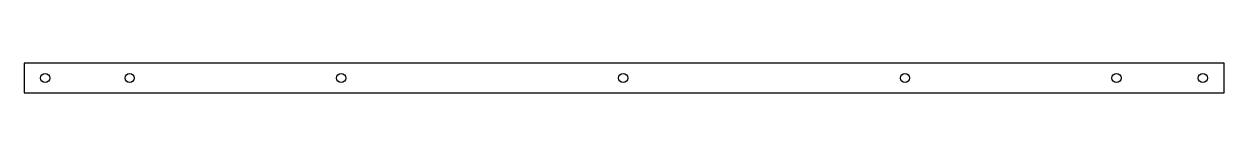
# Model space of a CAD drawing. Header units: metres. Extents: x 0 to 340, y 0 to 8.
import ezdxf

# ---------------------------------------------------------------- set-up
doc = ezdxf.new("R2010")
doc.units = ezdxf.units.M
doc.layers.add('攻丝', color=5, linetype='Continuous')
doc.layers.add('轮廓', color=7, linetype='Continuous')

msp = doc.modelspace()

# ---------------------------------------------------------------- linework, layer by layer
at = {"layer": '攻丝'}
for centre in [(6, 4.25), (30, 4.25), (90, 4.25), (170, 4.25), (250, 4.25), (310, 4.25), (334.5, 4.25)]:
    msp.add_circle(centre, 1.3, dxfattribs=at)
at = {"layer": '轮廓'}
msp.add_lwpolyline([(0, 0), (340.5, 0), (340.5, 8.5), (0, 8.5)], close=True, dxfattribs=at)

doc.saveas('drawing.dxf')
